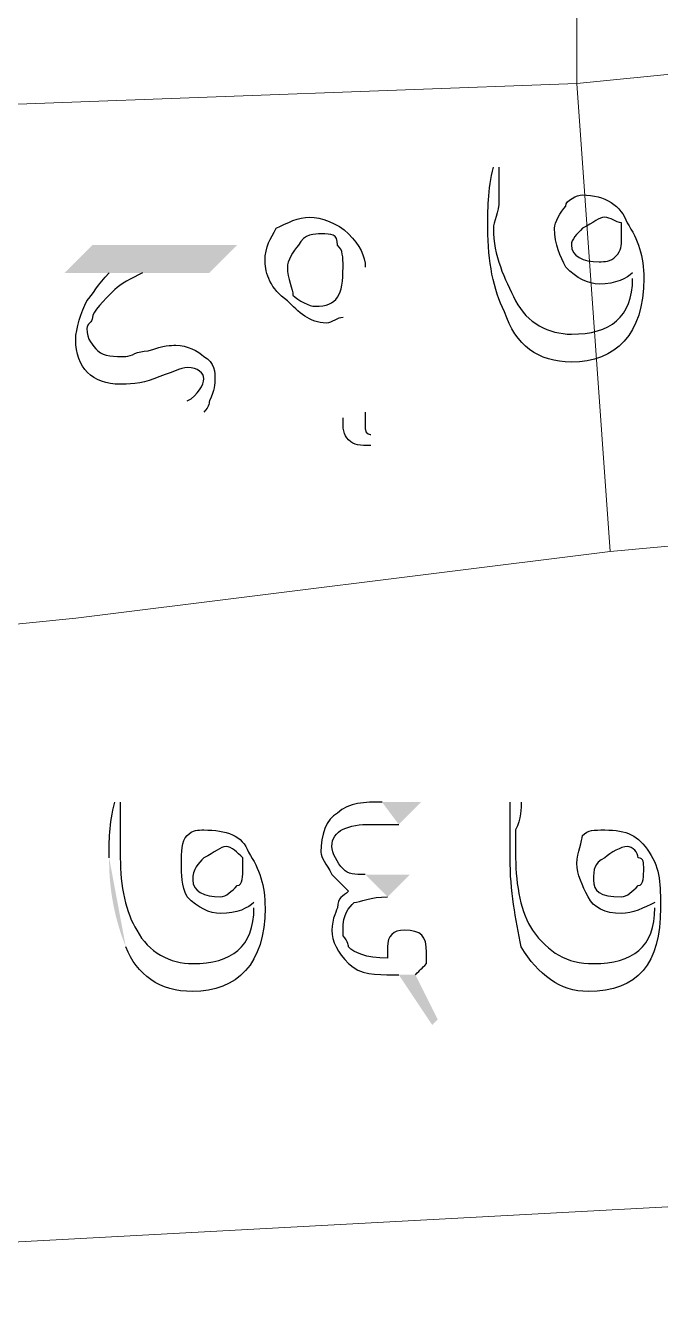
# Model space of a CAD drawing. Header units: metres. Extents: x 345912 to 349030, y 3061206 to 3061792.
# Drawn here: x 346890.67 to 346896.46, y 3061379.49 to 3061391.14 of the extents above; entities that cross this region are included whole.
import ezdxf

# ---------------------------------------------------------------- set-up
doc = ezdxf.new("R2010")
doc.units = ezdxf.units.M
doc.header["$MEASUREMENT"] = 0
doc.layers.add('PDF4_Geometry', color=7, linetype='Continuous')
doc.layers.add('PDF4_Solid Fills', color=7, linetype='Continuous')

msp = doc.modelspace()

# ---------------------------------------------------------------- hatches: boundary and pattern name
at = {"layer": 'PDF4_Solid Fills', "transparency": 33554559}
h = msp.add_hatch(color=256, dxfattribs=at)
h.paths.add_polyline_path([(346894.93947, 3061389.85044), (346894.99027, 3061389.85044)], flags=0)
h.paths.add_polyline_path([(346896.20947, 3061388.83444), (346896.20947, 3061388.88524)], flags=0)
h.paths.add_polyline_path([(346897.12387, 3061389.34244), (346896.71747, 3061389.34244), (346896.92067, 3061389.59644), (346898.24147, 3061389.59644), (346897.98747, 3061389.34244), (346897.42867, 3061389.34244)], flags=0)
h.paths.add_polyline_path([(346897.93667, 3061388.07244), (346897.83507, 3061388.17404)], flags=0)
h.paths.add_polyline_path([(346899.30827, 3061389.59644), (346899.51147, 3061389.85044), (346899.15587, 3061389.85044)], flags=0)
h.paths.add_polyline_path([(346899.35907, 3061388.22484), (346899.61307, 3061387.76764), (346899.66387, 3061387.81844), (346899.46067, 3061388.22484)], flags=0)
h.paths.add_polyline_path([(346899.25747, 3061388.93604), (346899.46067, 3061389.13924), (346899.00347, 3061389.13924)], flags=0)
h = msp.add_hatch(color=256, dxfattribs=at)
h.paths.add_polyline_path([(346889.24987, 3061389.39324), (346889.35147, 3061389.39324)], flags=0)
h.paths.add_polyline_path([(346890.57067, 3061388.37724), (346890.57067, 3061388.42804)], flags=0)
h.paths.add_polyline_path([(346891.43427, 3061388.88524), (346891.02787, 3061388.88524), (346891.28187, 3061389.13924), (346892.60267, 3061389.13924), (346892.34867, 3061388.88524), (346891.73907, 3061388.88524)], flags=0)
h.paths.add_polyline_path([(346892.29787, 3061387.61524), (346892.14547, 3061387.71684)], flags=0)
h.paths.add_polyline_path([(346893.77107, 3061388.93604), (346893.77107, 3061387.61524)], flags=0)
h.paths.add_polyline_path([(346893.82187, 3061387.41204), (346893.82187, 3061387.31044)], flags=0)
h = msp.add_hatch(color=256, dxfattribs=at)
h.paths.add_polyline_path([(346891.43428, 3061383.55122, 0.09913524), (346891.58668, 3061382.73842)], flags=0)
h.paths.add_polyline_path([(346891.48508, 3061384.05922), (346891.53588, 3061384.05922)], flags=0)
h.paths.add_polyline_path([(346892.75508, 3061383.09402), (346892.75508, 3061383.14482)], flags=0)
h.paths.add_polyline_path([(346894.07588, 3061383.85602), (346894.27908, 3061384.05922), (346893.92348, 3061384.05922)], flags=0)
h.paths.add_polyline_path([(346894.07588, 3061382.48442), (346894.38068, 3061382.02722), (346894.43148, 3061382.07802), (346894.22828, 3061382.48442)], flags=0)
h.paths.add_polyline_path([(346893.97428, 3061383.19562), (346894.17748, 3061383.39882), (346893.77108, 3061383.39882)], flags=0)
h.paths.add_polyline_path([(346895.09188, 3061384.05922), (346895.19348, 3061384.05922)], flags=0)
h.paths.add_polyline_path([(346896.41268, 3061383.09402), (346896.41268, 3061383.14482)], flags=0)

# ---------------------------------------------------------------- linework, layer by layer
at = {"layer": 'PDF4_Geometry', "lineweight": 9}
for points in [[(346895.70147, 3061391.22203), (346894.48228, 3061402.49963), (346894.78707, 3061402.80444), (346895.70147, 3061403.41403), (346897.22547, 3061405.24284), (346898.13987, 3061397.01322), (346898.74948, 3061391.52683), (346898.74948, 3061390.91724), (346895.70147, 3061390.61243), (346895.70147, 3061390.91724)], [(346895.70147, 3061391.22203), (346894.48228, 3061402.49963), (346894.78707, 3061402.80444), (346895.70147, 3061403.41403), (346897.22547, 3061405.24284), (346898.13987, 3061397.01322), (346898.74948, 3061391.52683), (346898.74948, 3061390.91724), (346895.70147, 3061390.61243), (346895.70147, 3061390.91724)], [(346886.86227, 3061396.70844), (346889.60548, 3061398.53724), (346894.48228, 3061402.49963), (346895.70147, 3061391.22203), (346895.70147, 3061390.91724), (346895.70147, 3061390.61243), (346887.47188, 3061390.30763), (346887.47188, 3061390.61243), (346887.47188, 3061390.91724), (346886.55748, 3061396.70844)], [(346886.86227, 3061396.70844), (346889.60548, 3061398.53724), (346894.48228, 3061402.49963), (346895.70147, 3061391.22203), (346895.70147, 3061390.91724), (346895.70147, 3061390.61243), (346887.47188, 3061390.30763), (346887.47188, 3061390.61243), (346887.47188, 3061390.91724), (346886.55748, 3061396.70844)], [(346899.35908, 3061386.65004), (346896.00628, 3061386.34523), (346895.70147, 3061390.61243), (346898.74948, 3061390.91724)], [(346899.35908, 3061386.65004), (346896.00628, 3061386.34523), (346895.70147, 3061390.61243), (346898.74948, 3061390.91724)], [(346896.00628, 3061386.34523), (346891.12947, 3061385.73564), (346888.08147, 3061385.43083), (346887.47188, 3061390.30763), (346895.70147, 3061390.61243)], [(346896.00628, 3061386.34523), (346891.12947, 3061385.73564), (346888.08147, 3061385.43083), (346887.47188, 3061390.30763), (346895.70147, 3061390.61243)], [(346899.05427, 3061374.45803), (346897.22547, 3061374.76284), (346888.08147, 3061374.15322), (346887.16707, 3061377.20124), (346886.55748, 3061379.94444), (346888.69108, 3061379.94444), (346899.96867, 3061380.55403), (346899.35908, 3061386.65004), (346903.32147, 3061387.25963), (346905.15028, 3061387.25963), (346905.75987, 3061383.29724), (346906.67427, 3061375.06763)], [(346899.05427, 3061374.45803), (346897.22547, 3061374.76284), (346888.08147, 3061374.15322), (346887.16707, 3061377.20124), (346886.55748, 3061379.94444), (346888.69108, 3061379.94444), (346899.96867, 3061380.55403), (346899.35908, 3061386.65004), (346903.32147, 3061387.25963), (346905.15028, 3061387.25963), (346905.75987, 3061383.29724), (346906.67427, 3061375.06763)], [(346888.69108, 3061379.94444), (346888.08147, 3061385.43083), (346891.12947, 3061385.73564), (346896.00628, 3061386.34523), (346899.35908, 3061386.65004), (346899.96867, 3061380.55403)], [(346888.69108, 3061379.94444), (346888.08147, 3061385.43083), (346891.12947, 3061385.73564), (346896.00628, 3061386.34523), (346899.35908, 3061386.65004), (346899.96867, 3061380.55403)]]:
    msp.add_lwpolyline(points, close=True, dxfattribs=at)
at = {"layer": 'PDF4_Geometry', "lineweight": 25}
for points in [[(346894.88867, 3061389.29164), (346894.88867, 3061389.44404), (346894.88867, 3061389.64724), (346894.93947, 3061389.85044)], [(346894.99027, 3061389.85044), (346894.99027, 3061389.74884), (346894.99027, 3061389.69804), (346894.99027, 3061389.54564)], [(346895.59987, 3061389.49484), (346895.59987, 3061389.54564), (346895.70147, 3061389.59644), (346895.75227, 3061389.59644)], [(346895.75227, 3061389.59644), (346895.95547, 3061389.59644), (346896.10787, 3061389.49484), (346896.15867, 3061389.34244)], [(346894.99027, 3061389.54564), (346894.99027, 3061389.44404), (346894.93947, 3061389.34244), (346894.93947, 3061389.29164)], [(346895.49827, 3061389.29164), (346895.49827, 3061389.34244), (346895.54907, 3061389.44404), (346895.59987, 3061389.49484)], [(346892.95827, 3061389.29164), (346893.05987, 3061389.34244), (346893.16147, 3061389.39324), (346893.26307, 3061389.39324)], [(346893.26307, 3061389.39324), (346893.36467, 3061389.39324), (346893.51707, 3061389.34244), (346893.61867, 3061389.24084)], [(346895.95547, 3061389.39324), (346895.90467, 3061389.39324), (346895.85387, 3061389.34244), (346895.75227, 3061389.29164)], [(346896.10787, 3061389.34244), (346896.05707, 3061389.34244), (346896.00627, 3061389.39324), (346895.95547, 3061389.39324)], [(346896.10787, 3061389.19004), (346896.10787, 3061389.24084), (346896.10787, 3061389.29164), (346896.10787, 3061389.34244)], [(346896.15867, 3061389.34244), (346896.26027, 3061389.19004), (346896.31107, 3061389.03764), (346896.31107, 3061388.83444)], [(346892.85667, 3061388.98684), (346892.85667, 3061389.13924), (346892.90747, 3061389.19004), (346892.95827, 3061389.29164)], [(346893.36467, 3061389.24084), (346893.31387, 3061389.24084), (346893.21227, 3061389.24084), (346893.16147, 3061389.13924)], [(346893.51707, 3061389.13924), (346893.51707, 3061389.24084), (346893.46627, 3061389.24084), (346893.36467, 3061389.24084)], [(346893.61867, 3061389.24084), (346893.72027, 3061389.13924), (346893.77107, 3061389.03764), (346893.77107, 3061388.93604)], [(346895.04107, 3061388.52964), (346894.93947, 3061388.73284), (346894.88867, 3061388.98684), (346894.88867, 3061389.29164)], [(346894.93947, 3061389.29164), (346894.93947, 3061389.03764), (346895.04107, 3061388.83444), (346895.14267, 3061388.63124)], [(346895.59987, 3061388.93604), (346895.54907, 3061389.03764), (346895.49827, 3061389.13924), (346895.49827, 3061389.29164)], [(346895.75227, 3061389.29164), (346895.70147, 3061389.24084), (346895.65067, 3061389.19004), (346895.65067, 3061389.13924)], [(346893.16147, 3061389.13924), (346893.11067, 3061389.08844), (346893.05987, 3061388.98684), (346893.05987, 3061388.93604)], [(346893.56787, 3061388.93604), (346893.56787, 3061389.03764), (346893.56787, 3061389.08844), (346893.51707, 3061389.13924)], [(346895.65067, 3061389.13924), (346895.65067, 3061389.03764), (346895.75227, 3061388.98684), (346895.90467, 3061388.98684)], [(346896.05707, 3061389.03764), (346896.10787, 3061389.08844), (346896.10787, 3061389.13924), (346896.10787, 3061389.19004)], [(346893.05987, 3061388.63124), (346892.90747, 3061388.73284), (346892.85667, 3061388.88524), (346892.85667, 3061388.98684)], [(346895.90467, 3061388.98684), (346895.95547, 3061388.98684), (346896.00627, 3061388.98684), (346896.05707, 3061389.03764)], [(346891.23107, 3061388.63124), (346891.28187, 3061388.68204), (346891.33267, 3061388.78364), (346891.43427, 3061388.88524)], [(346891.73907, 3061388.88524), (346891.63747, 3061388.83444), (346891.53587, 3061388.78364), (346891.48507, 3061388.73284)], [(346893.05987, 3061388.93604), (346893.05987, 3061388.83444), (346893.11067, 3061388.73284), (346893.11067, 3061388.68204)], [(346893.31387, 3061388.58044), (346893.51707, 3061388.58044), (346893.56787, 3061388.68204), (346893.56787, 3061388.93604)], [(346895.90467, 3061388.78364), (346895.80307, 3061388.78364), (346895.70147, 3061388.83444), (346895.59987, 3061388.93604)], [(346896.20947, 3061388.88524), (346896.15867, 3061388.83444), (346896.05707, 3061388.78364), (346895.90467, 3061388.78364)], [(346891.48507, 3061388.73284), (346891.38347, 3061388.63124), (346891.28187, 3061388.52964), (346891.28187, 3061388.47884)], [(346896.31107, 3061388.83444), (346896.31107, 3061388.32644), (346896.05707, 3061388.07244), (346895.65067, 3061388.07244)], [(346895.65067, 3061388.32644), (346896.00627, 3061388.32644), (346896.20947, 3061388.47884), (346896.20947, 3061388.83444)], [(346891.12947, 3061388.27564), (346891.12947, 3061388.37724), (346891.18027, 3061388.52964), (346891.23107, 3061388.63124)], [(346893.41547, 3061388.42804), (346893.26307, 3061388.42804), (346893.16147, 3061388.52964), (346893.05987, 3061388.63124)], [(346893.11067, 3061388.68204), (346893.16147, 3061388.63124), (346893.26307, 3061388.58044), (346893.31387, 3061388.58044)], [(346895.14267, 3061388.63124), (346895.24427, 3061388.42804), (346895.44747, 3061388.32644), (346895.65067, 3061388.32644)], [(346895.65067, 3061388.07244), (346895.34587, 3061388.07244), (346895.14267, 3061388.22484), (346895.04107, 3061388.52964)], [(346891.28187, 3061388.47884), (346891.28187, 3061388.42804), (346891.23107, 3061388.42804), (346891.23107, 3061388.37724)], [(346893.56787, 3061388.47884), (346893.51707, 3061388.47884), (346893.46627, 3061388.42804), (346893.41547, 3061388.42804)], [(346891.53587, 3061387.86924), (346891.28187, 3061387.86924), (346891.12947, 3061388.02164), (346891.12947, 3061388.27564)], [(346891.23107, 3061388.37724), (346891.23107, 3061388.27564), (346891.28187, 3061388.22484), (346891.33267, 3061388.17404)], [(346891.33267, 3061388.17404), (346891.38347, 3061388.12324), (346891.48507, 3061388.12324), (346891.58667, 3061388.12324)], [(346891.58667, 3061388.12324), (346891.63747, 3061388.12324), (346891.68827, 3061388.17404), (346891.78987, 3061388.17404)], [(346891.78987, 3061388.17404), (346891.94227, 3061388.22484), (346891.99307, 3061388.22484), (346892.04387, 3061388.22484)], [(346892.04387, 3061388.22484), (346892.14547, 3061388.22484), (346892.24707, 3061388.17404), (346892.29787, 3061388.12324)], [(346892.29787, 3061388.12324), (346892.39947, 3061388.07244), (346892.39947, 3061387.97084), (346892.39947, 3061387.92004)], [(346891.84067, 3061387.92004), (346891.73907, 3061387.86924), (346891.58667, 3061387.86924), (346891.53587, 3061387.86924)], [(346892.14547, 3061388.02164), (346892.09467, 3061388.02164), (346891.99307, 3061387.97084), (346891.84067, 3061387.92004)], [(346892.29787, 3061387.92004), (346892.29787, 3061387.97084), (346892.24707, 3061388.02164), (346892.14547, 3061388.02164)], [(346892.14547, 3061387.71684), (346892.24707, 3061387.76764), (346892.29787, 3061387.86924), (346892.29787, 3061387.92004)], [(346892.39947, 3061387.92004), (346892.39947, 3061387.86924), (346892.39947, 3061387.81844), (346892.34867, 3061387.71684)], [(346892.34867, 3061387.71684), (346892.34867, 3061387.71684), (346892.34867, 3061387.66604), (346892.29787, 3061387.61524)], [(346893.77107, 3061387.61524), (346893.77107, 3061387.51364), (346893.77107, 3061387.46284), (346893.77107, 3061387.46284)], [(346893.61867, 3061387.36124), (346893.56787, 3061387.41204), (346893.56787, 3061387.46284), (346893.56787, 3061387.56444)], [(346893.77107, 3061387.46284), (346893.77107, 3061387.41204), (346893.82187, 3061387.41204), (346893.82187, 3061387.41204)], [(346893.82187, 3061387.31044), (346893.72027, 3061387.31044), (346893.66947, 3061387.31044), (346893.61867, 3061387.36124)], [(346891.43428, 3061383.55122), (346891.43428, 3061383.70362), (346891.43428, 3061383.85602), (346891.48508, 3061384.05922)], [(346891.53588, 3061384.05922), (346891.53588, 3061384.00842), (346891.53588, 3061383.90682), (346891.53588, 3061383.80522)], [(346893.51708, 3061383.95762), (346893.41548, 3061383.90682), (346893.36468, 3061383.75442), (346893.36468, 3061383.60202)], [(346893.92348, 3061384.05922), (346893.77108, 3061384.05922), (346893.61868, 3061384.05922), (346893.51708, 3061383.95762)], [(346895.09188, 3061383.55122), (346895.09188, 3061383.70362), (346895.09188, 3061383.85602), (346895.09188, 3061384.05922)], [(346895.19348, 3061384.05922), (346895.19348, 3061384.00842), (346895.19348, 3061383.90682), (346895.14268, 3061383.80522)], [(346893.46628, 3061383.65282), (346893.46628, 3061383.80522), (346893.61868, 3061383.85602), (346893.82188, 3061383.85602)], [(346893.82188, 3061383.85602), (346893.87268, 3061383.85602), (346893.92348, 3061383.85602), (346893.97428, 3061383.85602)], [(346893.97428, 3061383.85602), (346894.02508, 3061383.85602), (346894.02508, 3061383.85602), (346894.07588, 3061383.85602)], [(346891.53588, 3061383.80522), (346891.53588, 3061383.70362), (346891.53588, 3061383.60202), (346891.53588, 3061383.55122)], [(346892.09468, 3061383.50042), (346892.09468, 3061383.60202), (346892.09468, 3061383.70362), (346892.14548, 3061383.75442)], [(346892.14548, 3061383.75442), (346892.19628, 3061383.80522), (346892.24708, 3061383.80522), (346892.29788, 3061383.80522)], [(346892.29788, 3061383.80522), (346892.50108, 3061383.80522), (346892.65348, 3061383.75442), (346892.70428, 3061383.60202)], [(346895.14268, 3061383.80522), (346895.14268, 3061383.70362), (346895.14268, 3061383.60202), (346895.14268, 3061383.55122)], [(346895.70148, 3061383.50042), (346895.70148, 3061383.60202), (346895.75228, 3061383.70362), (346895.75228, 3061383.75442)], [(346895.75228, 3061383.75442), (346895.80308, 3061383.80522), (346895.85388, 3061383.80522), (346895.95548, 3061383.80522)], [(346895.95548, 3061383.80522), (346896.15868, 3061383.80522), (346896.26028, 3061383.75442), (346896.36188, 3061383.60202)], [(346892.50108, 3061383.65282), (346892.45028, 3061383.65282), (346892.39948, 3061383.60202), (346892.29788, 3061383.55122)], [(346892.65348, 3061383.55122), (346892.60268, 3061383.60202), (346892.55188, 3061383.65282), (346892.50108, 3061383.65282)], [(346893.56788, 3061383.44962), (346893.51708, 3061383.50042), (346893.46628, 3061383.60202), (346893.46628, 3061383.65282)], [(346896.15868, 3061383.65282), (346896.10788, 3061383.65282), (346896.00628, 3061383.60202), (346895.95548, 3061383.55122)], [(346896.26028, 3061383.55122), (346896.26028, 3061383.60202), (346896.20948, 3061383.65282), (346896.15868, 3061383.65282)], [(346891.53588, 3061383.55122), (346891.53588, 3061383.29722), (346891.58668, 3061383.04322), (346891.68828, 3061382.89082)], [(346892.14548, 3061383.19562), (346892.09468, 3061383.29722), (346892.09468, 3061383.39882), (346892.09468, 3061383.50042)], [(346892.29788, 3061383.55122), (346892.24708, 3061383.50042), (346892.19628, 3061383.44962), (346892.19628, 3061383.34802)], [(346892.65348, 3061383.44962), (346892.65348, 3061383.50042), (346892.65348, 3061383.55122), (346892.65348, 3061383.55122)], [(346892.70428, 3061383.60202), (346892.80588, 3061383.44962), (346892.85668, 3061383.29722), (346892.85668, 3061383.09402)], [(346893.36468, 3061383.60202), (346893.36468, 3061383.55122), (346893.41548, 3061383.50042), (346893.46628, 3061383.39882)], [(346895.19348, 3061382.73842), (346895.14268, 3061382.99242), (346895.09188, 3061383.24642), (346895.09188, 3061383.55122)], [(346895.14268, 3061383.55122), (346895.14268, 3061383.29722), (346895.19348, 3061383.04322), (346895.29508, 3061382.89082)], [(346895.80308, 3061383.19562), (346895.75228, 3061383.29722), (346895.70148, 3061383.39882), (346895.70148, 3061383.50042)], [(346895.95548, 3061383.55122), (346895.85388, 3061383.50042), (346895.85388, 3061383.44962), (346895.85388, 3061383.34802)], [(346896.31108, 3061383.44962), (346896.31108, 3061383.50042), (346896.31108, 3061383.55122), (346896.26028, 3061383.55122)], [(346896.36188, 3061383.60202), (346896.46348, 3061383.44962), (346896.46348, 3061383.29722), (346896.46348, 3061383.09402)], [(346892.60268, 3061383.29722), (346892.65348, 3061383.29722), (346892.65348, 3061383.39882), (346892.65348, 3061383.44962)], [(346893.46628, 3061383.39882), (346893.51708, 3061383.34802), (346893.56788, 3061383.29722), (346893.61868, 3061383.24642)], [(346893.77108, 3061383.39882), (346893.66948, 3061383.39882), (346893.61868, 3061383.39882), (346893.56788, 3061383.44962)], [(346896.26028, 3061383.29722), (346896.31108, 3061383.29722), (346896.31108, 3061383.39882), (346896.31108, 3061383.44962)], [(346892.19628, 3061383.34802), (346892.19628, 3061383.24642), (346892.29788, 3061383.19562), (346892.45028, 3061383.19562)], [(346892.45028, 3061383.19562), (346892.50108, 3061383.19562), (346892.55188, 3061383.24642), (346892.60268, 3061383.29722)], [(346895.85388, 3061383.34802), (346895.85388, 3061383.24642), (346895.90468, 3061383.19562), (346896.10788, 3061383.19562)], [(346896.10788, 3061383.19562), (346896.15868, 3061383.19562), (346896.20948, 3061383.24642), (346896.26028, 3061383.29722)], [(346892.45028, 3061383.04322), (346892.34868, 3061383.04322), (346892.24708, 3061383.09402), (346892.14548, 3061383.19562)], [(346892.75508, 3061383.14482), (346892.70428, 3061383.09402), (346892.60268, 3061383.04322), (346892.45028, 3061383.04322)], [(346893.61868, 3061383.24642), (346893.56788, 3061383.19562), (346893.51708, 3061383.19562), (346893.51708, 3061383.09402)], [(346893.56788, 3061382.89082), (346893.56788, 3061383.04322), (346893.61868, 3061383.09402), (346893.66948, 3061383.14482)], [(346893.66948, 3061383.14482), (346893.72028, 3061383.14482), (346893.82188, 3061383.19562), (346893.97428, 3061383.19562)], [(346896.10788, 3061383.04322), (346895.95548, 3061383.04322), (346895.85388, 3061383.09402), (346895.80308, 3061383.19562)], [(346896.41268, 3061383.14482), (346896.31108, 3061383.09402), (346896.20948, 3061383.04322), (346896.10788, 3061383.04322)], [(346892.85668, 3061383.09402), (346892.85668, 3061382.58602), (346892.60268, 3061382.33202), (346892.19628, 3061382.33202)], [(346892.19628, 3061382.58602), (346892.55188, 3061382.58602), (346892.75508, 3061382.73842), (346892.75508, 3061383.09402)], [(346893.51708, 3061383.09402), (346893.51708, 3061383.09402), (346893.46628, 3061382.99242), (346893.46628, 3061382.89082)], [(346896.46348, 3061383.09402), (346896.46348, 3061382.58602), (346896.26028, 3061382.33202), (346895.80308, 3061382.33202)], [(346895.85388, 3061382.58602), (346896.20948, 3061382.58602), (346896.41268, 3061382.73842), (346896.41268, 3061383.09402)], [(346891.68828, 3061382.89082), (346891.78988, 3061382.68762), (346891.99308, 3061382.58602), (346892.19628, 3061382.58602)], [(346893.46628, 3061382.89082), (346893.46628, 3061382.78922), (346893.51708, 3061382.68762), (346893.61868, 3061382.58602)], [(346893.56788, 3061382.84002), (346893.56788, 3061382.84002), (346893.56788, 3061382.89082), (346893.56788, 3061382.89082)], [(346893.61868, 3061382.73842), (346893.61868, 3061382.73842), (346893.61868, 3061382.78922), (346893.56788, 3061382.84002)], [(346894.12668, 3061382.89082), (346894.02508, 3061382.89082), (346893.97428, 3061382.84002), (346893.97428, 3061382.73842)], [(346894.32988, 3061382.68762), (346894.32988, 3061382.84002), (346894.27908, 3061382.89082), (346894.12668, 3061382.89082)], [(346895.29508, 3061382.89082), (346895.44748, 3061382.68762), (346895.59988, 3061382.58602), (346895.85388, 3061382.58602)], [(346892.19628, 3061382.33202), (346891.89148, 3061382.33202), (346891.68828, 3061382.48442), (346891.58668, 3061382.73842)], [(346893.97428, 3061382.63682), (346893.77108, 3061382.63682), (346893.66948, 3061382.68762), (346893.61868, 3061382.73842)], [(346893.97428, 3061382.73842), (346893.97428, 3061382.73842), (346893.97428, 3061382.68762), (346893.97428, 3061382.68762)], [(346893.97428, 3061382.68762), (346893.97428, 3061382.68762), (346893.97428, 3061382.63682), (346893.97428, 3061382.63682)], [(346894.32988, 3061382.58602), (346894.32988, 3061382.58602), (346894.32988, 3061382.63682), (346894.32988, 3061382.68762)], [(346895.80308, 3061382.33202), (346895.54908, 3061382.33202), (346895.34588, 3061382.48442), (346895.19348, 3061382.73842)], [(346893.61868, 3061382.58602), (346893.72028, 3061382.48442), (346893.87268, 3061382.48442), (346894.02508, 3061382.48442)], [(346894.22828, 3061382.48442), (346894.27908, 3061382.53522), (346894.27908, 3061382.53522), (346894.32988, 3061382.58602)], [(346894.02508, 3061382.48442), (346894.02508, 3061382.48442), (346894.07588, 3061382.48442), (346894.07588, 3061382.48442)]]:
    msp.add_open_spline(points, degree=3, dxfattribs=at)

doc.saveas('drawing.dxf')
